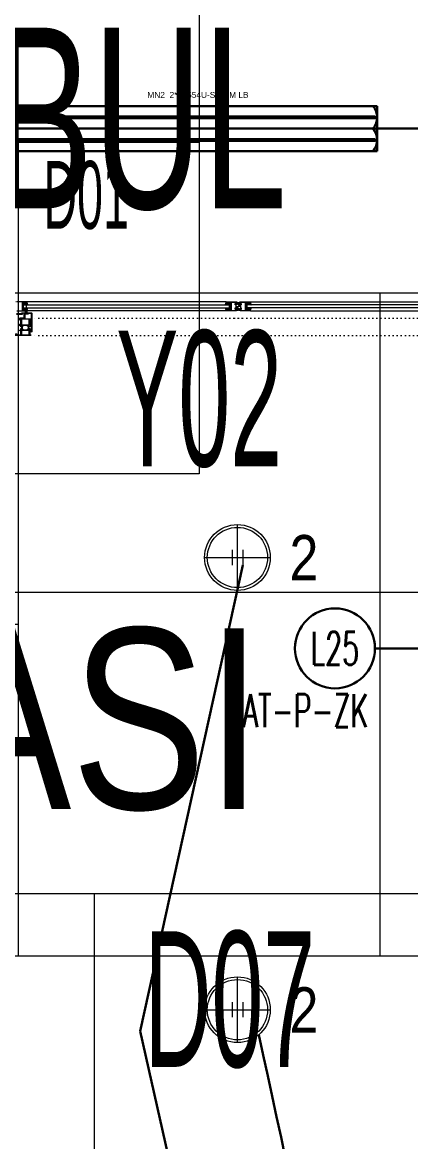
# Model space of a CAD drawing. Extents: x -9058 to 11890, y 0 to 7444.
# Drawn here: x 2313.7 to 2442.5, y 2947.4 to 3318.6 of the extents above; entities that cross this region are included whole.
import ezdxf
from ezdxf.enums import TextEntityAlignment as Align
from ezdxf.xclip import XClip

# ---------------------------------------------------------------- set-up
doc = ezdxf.new("R2010")
doc.units = 0
doc.header["$LTSCALE"] = 10
doc.header["$MEASUREMENT"] = 0
doc.header["$XCLIPFRAME"] = 0
doc.linetypes.add('DOT2', pattern=[0.125, 0, -0.125])
doc.linetypes.add('HIDDEN', pattern=[0.375, 0.25, -0.125])
doc.layers.get('0').update_dxf_attribs({"color": 9, "lineweight": 9})
for name, color, linetype, lineweight in [('06D', 9, 'Continuous', 9), ('10', 9, 'Continuous', 9), ('15', 9, 'Continuous', 9), ('20', 9, 'DOT2', 9), ('21_mahal200', 9, 'Continuous', 9), ('21_mahal200 @ 10 (1)', 9, 'Continuous', 9), ('21_mahal200 @ 10 (2)', 9, 'Continuous', 9), ('21_mahal200 @ 20', 9, 'Continuous', 9), ('31', 9, 'Continuous', 9), ('40A', 9, 'Continuous', 9), ('E-2x54 W SIVAÜSTÜ FLUORESAN YÜKSEK TAVAN ARMATÜRÜ', 7, 'Continuous', 30), ('E-KABLO', 7, 'Continuous', 30), ('E-LİNYE', 7, 'Continuous', 30)]:
    doc.layers.add(name, color=color, linetype=linetype, lineweight=lineweight)
doc.styles.add('Arial', font='arial.ttf', dxfattribs={"height": 2.5})
doc.styles.add('E-YAZI', font='txttw.shx')
doc.styles.add('MuuM_TEXT-STANDART', font='ARIALN.TTF')

# ---------------------------------------------------------------- blocks, each defined once
blk = doc.blocks.new('HHIMA10-DERECHA$0$JUHI08')
blk.add_lwpolyline([(27, 9.7, -0.414214), (26.8, 9.5), (26, 9.5), (26, 8.5), (27, 8.5), (26, 6), (26, 0), (23.5, -2.5), (22, -2.5), (21.5, -3), (21, -2.5), (20.5, -2.5), (20, -3), (19.5, -2.5), (19, -2.5), (18.5, -3), (18, -2.5), (17.5, -2.5), (17, -3), (16.5, -2.5), (14.3, -2.5, -0.377964), (11.7, -2.5), (7.5, -2.5), (7, -3), (6.5, -2.5), (2.5, -2.5), (0, 0), (0, 6), (-1, 8.5), (0, 8.5), (0, 9.5), (-0.8, 9.5, -0.414214), (-1, 9.7), (-1, 9.9, -0.339454), (0.1, 11.4), (7.1, 13.5, -1), (7.5, 12.1), (7.1, 12, 0.330788), (5, 9.2), (5, 7.5), (6.9, 5.6, -1), (6.2, 5), (5, 6.2), (5, 3.5), (6.9, 1.6, -1), (6.2, 1), (5, 2.2), (5, -1), (11.7, -1, 0.377964), (14.3, -1), (21, -1), (21, 2.2), (19.8, 1, -1), (19.1, 1.6), (21, 3.5), (21, 6.2), (19.8, 5, -1), (19.1, 5.6), (21, 7.5), (21, 9.2, 0.330788), (18.9, 12), (18.5, 12.1, -1), (18.9, 13.5), (25.9, 11.4, -0.339454), (27, 9.9)], format="xyb", close=True)
for points in [[(3.5, 8), (3.5, 11), (1.5, 10.5), (1.5, 8)], [(3.5, 3.8), (3.5, 6.8), (1.5, 6.8), (1.5, 3.8)], [(2.5, -0.5), (3.5, -0.5), (3.5, 2.5), (1.5, 2.5), (1.5, 0.5)], [(22.5, 11), (22.5, 8), (24.5, 8), (24.5, 10.5)], [(22.5, 6.8), (22.5, 3.8), (24.5, 3.8), (24.5, 6.8)], [(24.5, 0.5), (23.5, -0.5), (22.5, -0.5), (22.5, 2.5), (24.5, 2.5)]]:
    blk.add_lwpolyline(points, close=True)
blk = doc.blocks.new('AST55M13', base_point=(-120.6, -64.2))
at = {"linetype": 'Continuous'}
for points in [[(-120.6, -63.9), (-120.6, -24.599998), (-120.6, 14.700005, -0.414209), (-120.3, 15), (-115.899996, 15, -0.41421), (-115.6, 14.7), (-115.6, 12.699992, -0.41421), (-116.3, 12, -0.414214), (-116.6, 12.3), (-116.6, 13.1, 0.414214), (-117.1, 13.6), (-118.5, 13.6, 0.414214), (-119, 13.1), (-119, 6.399992, 0.414209), (-118.5, 5.9), (-117.099986, 5.9, 0.414205), (-116.6, 6.4), (-116.6, 7.20001, -0.414204), (-116.3, 7.5, -0.414214), (-115.6, 6.8), (-115.6, 3.7, -0.414214), (-116.1, 3.2), (-116.3, 3.2, -0.414214), (-116.6, 3.5), (-116.6, 4.2, 0.414214), (-116.9, 4.5), (-119, 4.5), (-119, -8.961104, 0.425432), (-117.96186, -9.960376), (-105.788552, -9.511013, 0.403077), (-105.5, -9.211232), (-105.5, -8, -0.414214), (-104.3, -6.8), (-103.392821, -6.8, -0.372826), (-102.403076, -7.657148, -0.456845), (-102.7, -8), (-104, -8, 0.414214), (-104.3, -8.3), (-104.3, -9.700012, 0.414202), (-104, -10), (-100.946604, -10), (-98.338437, -9.302068, -0.70008), (-97.584089, -10.379782), (-97.709916, -10.559482), (-99.43897, -12.27067, -0.607471), (-100.039661, -12.112259, 0.283637), (-100.258255, -11.885421), (-102.095283, -11.393179, 1.229391), (-102.4, -11.895399), (-102.4, -16.105016, 0.585524), (-101.943697, -16.361081), (-100.001669, -15.175658, -0.713652), (-99.56466, -15.537556), (-100.36784, -17.668029, -0.16709), (-100.492251, -17.818266), (-102.4, -18.982765), (-102.4, -30.217235), (-100.492251, -31.381734, -0.16709), (-100.36784, -31.531971), (-99.564658, -33.662449, -0.713657), (-100.001677, -34.024337), (-101.943707, -32.838913, 0.585511), (-102.4, -33.094985), (-102.4, -37.304601, 1.229391), (-102.095283, -37.806821), (-100.258255, -37.314579, 0.283637), (-100.039661, -37.087741, -0.607471), (-99.43897, -36.92933), (-97.709916, -38.640518), (-97.584089, -38.820218, -0.700084), (-98.338445, -39.89793), (-100.946604, -39.2), (-104.000005, -39.2, 0.414209), (-104.3, -39.5), (-104.3, -40.900004, 0.41421), (-104, -41.2), (-102.699997, -41.2, -0.456841), (-102.403076, -41.542851, -0.372826), (-103.39282, -42.4), (-104.3, -42.4, -0.414214), (-105.5, -41.2), (-105.5, -39.988768, 0.403083), (-105.788558, -39.688986), (-117.96186, -39.239624, 0.425432), (-119, -40.238896), (-119, -53.7), (-116.9, -53.7, 0.414214), (-116.6, -53.4), (-116.6, -52.69999, -0.414204), (-116.3, -52.4), (-116.09999, -52.4, -0.414208), (-115.6, -52.9), (-115.6, -56.000007, -0.414213), (-116.300007, -56.7, -0.414207), (-116.6, -56.4), (-116.6, -55.599986, 0.414205), (-117.1, -55.1), (-118.500008, -55.1, 0.414209), (-119, -55.6), (-119, -62.3, 0.414214), (-118.5, -62.8), (-117.1, -62.8, 0.414214), (-116.6, -62.3), (-116.6, -61.499993, -0.414207), (-116.3, -61.2, -0.414214), (-115.6, -61.9), (-115.6, -63.900008, -0.414206), (-115.9, -64.2), (-120.300006, -64.2, -0.414208), (-120.6, -63.9)], [(-99.249717, -12.903653), (-90.785616, -12.903653, 0.131652), (-90.285616, -12.769679), (-88.422218, -11.693846, -0.131652), (-88.272218, -11.653653), (-88.017666, -11.653653, -0.414214), (-87.717666, -11.953653), (-87.717666, -15.553653, -0.414214), (-88.017666, -15.853653), (-88.272218, -15.853653, -0.131646), (-88.422211, -15.813465), (-90.285616, -14.737628, 0.131652), (-90.785616, -14.603653), (-99.249717, -14.603653, 0.131652), (-99.749717, -14.737628), (-101.613115, -15.813461, -0.131646), (-101.763107, -15.853653), (-102.017666, -15.853653, -0.414205), (-102.317666, -15.553662), (-102.317666, -11.953653, -0.414205), (-102.017675, -11.653653), (-101.763115, -11.653653, -0.131652), (-101.613115, -11.693846), (-99.749717, -12.769679, 0.131652), (-99.249717, -12.903653)], [(-99.249717, -36.296347), (-90.785616, -36.296347, -0.131652), (-90.285616, -36.430321), (-88.422218, -37.506154, 0.131643), (-88.272229, -37.546347), (-88.017666, -37.546347, 0.414214), (-87.717666, -37.246347), (-87.717666, -33.646347, 0.414214), (-88.017666, -33.346347), (-88.272218, -33.346347, 0.131652), (-88.422218, -33.386539), (-90.285616, -34.462372, -0.131652), (-90.785616, -34.596347), (-99.249717, -34.596347, -0.131652), (-99.749717, -34.462372), (-101.613115, -33.386539, 0.131652), (-101.763115, -33.346347), (-102.017666, -33.346347, 0.414205), (-102.317666, -33.646338), (-102.317666, -37.246347, 0.414205), (-102.017675, -37.546347), (-101.763115, -37.546347, 0.131649), (-101.613118, -37.506156), (-99.749717, -36.430321, -0.131652), (-99.249717, -36.296347)], [(-85.3, -10), (-81.1, -10), (-76.9, -10), (-76.6, -10.3), (-76.3, -10), (-67.9, -10, 0.414205), (-67.6, -9.700009), (-67.6, -8.491608, -0.365977), (-67.35, -8.195804, 0.365977), (-67.1, -7.9), (-67.1, -6.8, 0.414195), (-67.399981, -6.5), (-68.3, -6.5, 0.36597), (-68.595803, -6.749993, -0.366034), (-68.89166, -7), (-69.3, -7, -0.414202), (-69.6, -6.700012), (-69.6, -6.5, -0.414214), (-68.1, -5), (-65.9, -5, -0.414207), (-65.6, -5.299994), (-65.6, -43.9, -0.414201), (-65.899987, -44.2), (-68.1, -44.2, -0.414214), (-69.6, -42.7), (-69.6, -42.5, -0.414207), (-69.300007, -42.2), (-68.891668, -42.2, -0.366034), (-68.595804, -42.45, 0.365977), (-68.3, -42.7), (-67.4, -42.7, 0.414206), (-67.1, -42.400008), (-67.1, -41.3, 0.365977), (-67.35, -41.004196, -0.365977), (-67.6, -40.708392), (-67.6, -39.5, 0.4142), (-67.899986, -39.2), (-76.3, -39.2), (-76.6, -38.9), (-76.9, -39.2), (-85.3, -39.2, 0.4142), (-85.6, -39.499986), (-85.6, -40.708392, -0.365977), (-85.85, -41.004196, 0.365977), (-86.1, -41.3), (-86.1, -42.4, 0.414199), (-85.800015, -42.7), (-84.9, -42.7, 0.365977), (-84.604196, -42.45, -0.366034), (-84.308332, -42.2), (-83.9, -42.2, -0.414214), (-83.6, -42.5), (-83.6, -42.7, -0.414214), (-85.1, -44.2), (-86.8, -44.2, -0.414214), (-87.6, -43.4), (-87.6, -42.7, 0.414205), (-87.899991, -42.4), (-88.10718, -42.4, -0.372825), (-89.096923, -41.542857, -0.45685), (-88.8, -41.2), (-87.9, -41.2, 0.414198), (-87.6, -40.900016), (-87.6, -39.5, 0.414214), (-87.9, -39.2), (-89.053396, -39.2), (-91.661555, -39.89793, -0.700084), (-92.415911, -38.820218), (-92.290084, -38.640518), (-90.56103, -36.92933, -0.607471), (-89.960339, -37.087741, 0.283637), (-89.741745, -37.314579), (-87.904717, -37.806821, 1.229391), (-87.6, -37.304601), (-87.6, -33.094984, 0.585516), (-88.056297, -32.838916), (-89.998323, -34.024337, -0.713656), (-90.435343, -33.66245), (-89.63216, -31.531971, -0.241095), (-89.507749, -31.381734), (-87.6, -30.217235), (-87.6, -18.982765), (-89.507749, -17.818266, -0.167084), (-89.632158, -17.668036), (-90.43534, -15.537556, -0.713656), (-89.998329, -15.17566), (-88.056303, -16.361081, 0.585518), (-87.6, -16.105021), (-87.6, -11.895399, 1.229391), (-87.904717, -11.393179), (-89.741745, -11.885421, 0.283637), (-89.960339, -12.112259, -0.607471), (-90.56103, -12.27067), (-92.290084, -10.559482), (-92.415911, -10.379782, -0.700084), (-91.661555, -9.30207), (-89.053396, -10), (-87.9, -10, 0.414206), (-87.6, -9.700008), (-87.6, -8.3, 0.414206), (-87.899992, -8), (-88.8, -8, -0.456844), (-89.096924, -7.657149, -0.372825), (-88.107186, -6.8), (-87.9, -6.8, 0.414214), (-87.6, -6.5), (-87.6, -5.800024, -0.414222), (-86.8, -5), (-85.1, -5, -0.414214), (-83.6, -6.5), (-83.6, -6.7, -0.414201), (-83.899987, -7), (-84.308332, -7, -0.366034), (-84.604196, -6.75, 0.365977), (-84.9, -6.5), (-85.8, -6.5, 0.414199), (-86.1, -6.799985), (-86.1, -7.9, 0.365977), (-85.85, -8.195804, -0.365977), (-85.6, -8.491608), (-85.6, -9.7, 0.414214), (-85.3, -10)]]:
    blk.add_lwpolyline(points, format="xyb", close=True, dxfattribs=at)
for points in [[(-119, -24.6), (-119, -37.6), (-104.1, -37.6), (-104.1, -11.6), (-119, -11.6), (-119, -24.6)], [(-76.55, -11.6), (-85.9, -11.6), (-85.9, -37.6), (-67.2, -37.6), (-67.2, -11.6), (-76.55, -11.6)]]:
    blk.add_lwpolyline(points, close=True, dxfattribs=at)
blk = doc.blocks.new('p-kayar kapı tek kanat')
for p, q in [((-275.07, -15.26), (-274.98, -14.63)), ((-274.76, -14.63), (-274.65, -15.26)), ((-274.65, -15.26), (-275.07, -15.26))]:
    blk.add_line(p, q)
at = {"linetype": 'Continuous', "flags": 128}
blk.add_lwpolyline([(-272.86, -13.1), (-274.21, -13.1), (-274.21, -14.65), (-273.31, -14.65)], dxfattribs=at)
blk.add_lwpolyline([(-273.31, -14.8), (-274.66, -14.8), (-274.66, -14.65), (-274.41, -14.65), (-274.41, -14.52), (-275.31, -14.52), (-275.31, -14.65), (-275.06, -14.65), (-275.06, -14.8), (-276.51, -14.8, -0.414214), (-276.81, -14.5), (-276.81, -13.6), (-276.76, -13.55), (-276.81, -13.5), (-276.81, -10.65), (-276.76, -10.6), (-276.81, -10.55), (-276.81, -8.8), (-276.73, -8.48, -0.344151), (-276.63, -8.4), (-276.61, -8.4), (-276.61, -14.5, 0.414214), (-276.51, -14.6), (-275.51, -14.6), (-275.51, -14.4, -0.414214), (-275.41, -14.3), (-274.41, -14.3), (-274.41, -12.8), (-274.21, -12.8), (-274.21, -12.9), (-272.51, -12.9)], format="xyb", dxfattribs=at)
for points in [[(-274.53, -14.52), (-274.53, -14.63), (-275.19, -14.63), (-275.19, -14.52)], [(-345.12, -16.81), (-345.05, -16.78), (-344.97, -16.75), (-344.92, -16.7), (-344.89, -16.66), (-344.9, -16.61), (-345.35, -16.26), (-345.35, -15.9), (-345.66, -15.9), (-345.66, -16.26), (-345.86, -16.26), (-345.86, -16.08), (-345.88, -16.07), (-345.92, -16.08), (-346.11, -16.27), (-346.11, -17.52), (-345.92, -17.72), (-345.88, -17.73), (-345.86, -17.72), (-345.86, -17.54), (-345.66, -17.54), (-345.66, -17.84), (-345.35, -17.84), (-345.31, -17.62), (-345.31, -17.46), (-345.45, -17.44), (-345.59, -17.38), (-345.66, -17.34), (-345.73, -17.25), (-345.8, -17.15), (-345.81, -17.09), (-345.8, -16.99), (-345.77, -16.94), (-345.72, -16.91), (-345.43, -16.88), (-345.22, -16.84)], [(-345.45, -16.96), (-345.51, -16.99), (-345.59, -17.02), (-345.65, -17.07), (-345.67, -17.11), (-345.67, -17.16), (-345.21, -17.51), (-345.21, -17.87), (-344.9, -17.87), (-344.9, -17.51), (-344.7, -17.51), (-344.7, -17.7), (-344.69, -17.7), (-344.64, -17.7), (-344.45, -17.5), (-344.45, -16.25), (-344.64, -16.05), (-344.69, -16.05), (-344.7, -16.05), (-344.7, -16.23), (-344.9, -16.23), (-344.9, -15.93), (-345.21, -15.93), (-345.25, -16.15), (-345.25, -16.31), (-345.12, -16.34), (-344.97, -16.39), (-344.91, -16.43), (-344.83, -16.52), (-344.76, -16.62), (-344.75, -16.69), (-344.76, -16.79), (-344.79, -16.84), (-344.85, -16.86), (-345.13, -16.89), (-345.34, -16.93)]]:
    blk.add_lwpolyline(points, close=True)
at = {"ltscale": 1000}
for points in [[(-271.71, -14.3), (-273.63, -14.3, 1), (-273.63, -14.45), (-271.71, -14.45, -0.085164)], [(-273.41, -15.4), (-275.11, -15.4), (-275.11, -15.6, 0.414214), (-275.01, -15.7), (-274.91, -15.7), (-274.91, -15.6, -0.414214), (-274.86, -15.55), (-274.41, -15.55), (-274.41, -15.6, 0.414214), (-274.31, -15.7), (-274.21, -15.7), (-274.21, -15.6, -0.414214), (-274.16, -15.55), (-273.76, -15.55, -0.414214), (-273.71, -15.6), (-273.71, -18.2, -0.414214), (-273.76, -18.25), (-274.16, -18.25, -0.414214), (-274.21, -18.2), (-274.21, -18.1), (-274.31, -18.1, 0.414214), (-274.41, -18.2), (-274.41, -18.25), (-274.86, -18.25, -0.414214), (-274.91, -18.2), (-274.91, -18.1), (-275.01, -18.1, 0.414214), (-275.11, -18.2), (-275.11, -18.4), (-271.71, -18.4, 0.414214)]]:
    blk.add_lwpolyline(points, format="xyb", dxfattribs=at)
for points in [[(-347.93, -15.55), (-348.33, -15.55, 0.414214), (-348.38, -15.6), (-348.38, -15.7), (-348.48, -15.7, -0.414214), (-348.58, -15.6), (-348.58, -15.55), (-349.03, -15.55, 0.414214), (-349.08, -15.6), (-349.08, -15.7), (-349.18, -15.7, -0.414214), (-349.28, -15.6), (-349.28, -15.4), (-345.87, -15.4, -0.365977), (-345.28, -15.9), (-345.68, -15.9), (-345.68, -16.18, -0.414214), (-345.73, -16.22), (-345.78, -16.22, -0.414214), (-345.83, -16.18), (-345.83, -16.05), (-346.13, -16.05), (-346.13, -16.35, -0.414214), (-346.18, -16.4), (-346.23, -16.4, -0.414214), (-346.28, -16.35), (-346.28, -16.21), (-346.25, -16.18), (-346.28, -16.15), (-346.28, -16, -0.414214), (-346.18, -15.9), (-345.88, -15.9, 0.414214), (-345.83, -15.85, -0.414214), (-345.73, -15.75), (-345.69, -15.75, 0.760399), (-345.67, -15.66, 0.136106), (-345.87, -15.6), (-347.53, -15.6, 0.414214), (-347.63, -15.7), (-347.63, -18.1, 0.414214), (-347.53, -18.2), (-345.87, -18.2, 0.136106), (-345.67, -18.14, 0.760399), (-345.69, -18.05), (-345.73, -18.05, -0.414214), (-345.83, -17.95, 0.414214), (-345.88, -17.9), (-346.18, -17.9, -0.414214), (-346.28, -17.8), (-346.28, -17.45, -0.414214), (-346.23, -17.4), (-346.18, -17.4, -0.414214), (-346.13, -17.45), (-346.13, -17.75), (-345.83, -17.75), (-345.83, -17.62, -0.414214), (-345.78, -17.58), (-345.73, -17.58, -0.414214), (-345.68, -17.62), (-345.68, -17.9), (-345.28, -17.9, -0.365977), (-345.87, -18.4), (-349.28, -18.4), (-349.28, -18.2, -0.414214), (-349.18, -18.1), (-349.08, -18.1), (-349.08, -18.2, 0.414214), (-349.03, -18.25), (-348.58, -18.25), (-348.58, -18.2, -0.414214), (-348.48, -18.1), (-348.38, -18.1), (-348.38, -18.2, 0.414214), (-348.33, -18.25), (-347.93, -18.25, 0.414214), (-347.88, -18.2), (-347.88, -15.6, 0.414214)], [(-342.63, -18.25), (-342.23, -18.25, 0.414214), (-342.18, -18.2), (-342.18, -18.1), (-342.08, -18.1, -0.414214), (-341.98, -18.2), (-341.98, -18.25), (-341.53, -18.25, 0.414214), (-341.48, -18.2), (-341.48, -18.1), (-341.38, -18.1, -0.414214), (-341.28, -18.2), (-341.28, -18.4), (-344.69, -18.4, -0.365977), (-345.28, -17.9), (-344.88, -17.9), (-344.88, -17.62, -0.414214), (-344.83, -17.58), (-344.78, -17.58, -0.414214), (-344.73, -17.62), (-344.73, -17.75), (-344.43, -17.75), (-344.43, -17.45, -0.414214), (-344.38, -17.4), (-344.33, -17.4, -0.414214), (-344.28, -17.45), (-344.28, -17.6), (-344.31, -17.62), (-344.28, -17.65), (-344.28, -17.8, -0.414214), (-344.38, -17.9), (-344.68, -17.9, 0.414214), (-344.73, -17.95, -0.414214), (-344.83, -18.05), (-344.87, -18.05, 0.760399), (-344.9, -18.14, 0.136106), (-344.69, -18.2), (-343.03, -18.2, 0.414214), (-342.93, -18.1), (-342.93, -15.7, 0.414214), (-343.03, -15.6), (-344.69, -15.6, 0.136106), (-344.9, -15.66, 0.760399), (-344.87, -15.75), (-344.83, -15.75, -0.414214), (-344.73, -15.85, 0.414214), (-344.68, -15.9), (-344.38, -15.9, -0.414214), (-344.28, -16), (-344.28, -16.35, -0.414214), (-344.33, -16.4), (-344.38, -16.4, -0.414214), (-344.43, -16.35), (-344.43, -16.05), (-344.73, -16.05), (-344.73, -16.18, -0.414214), (-344.78, -16.22), (-344.83, -16.22, -0.414214), (-344.88, -16.18), (-344.88, -15.9), (-345.28, -15.9, -0.365977), (-344.69, -15.4), (-341.28, -15.4), (-341.28, -15.6, -0.414214), (-341.38, -15.7), (-341.48, -15.7), (-341.48, -15.6, 0.414214), (-341.53, -15.55), (-341.98, -15.55), (-341.98, -15.6, -0.414214), (-342.08, -15.7), (-342.18, -15.7), (-342.18, -15.6, 0.414214), (-342.23, -15.55), (-342.63, -15.55, 0.414214), (-342.68, -15.6), (-342.68, -18.2, 0.414214)]]:
    blk.add_lwpolyline(points, format="xyb", close=True, dxfattribs=at)
at = {"layer": '06D'}
for p, q in [((-349.28, -18.4), (-409.25, -18.4)), ((-349.28, -15.4), (-409.19, -15.4)), ((-341.28, -15.4), (-281.38, -15.4)), ((-341.28, -18.4), (-281.31, -18.4)), ((-281.38, -15.4), (-275.11, -15.4)), ((-281.31, -18.4), (-275.11, -18.4))]:
    blk.add_line(p, q, dxfattribs=at)
at = {"layer": '15'}
for p, q in [((-408.91, -16.39), (-348.17, -16.39)), ((-408.63, -17.39), (-348.17, -17.39)), ((-348.17, -16.39), (-348.17, -17.39)), ((-342.39, -16.39), (-342.39, -17.39)), ((-281.65, -16.39), (-342.39, -16.39)), ((-281.94, -17.39), (-342.39, -17.39)), ((-274.02, -17.39), (-281.94, -17.39)), ((-274.02, -16.39), (-281.65, -16.39)), ((-274.02, -16.39), (-274.02, -17.39))]:
    blk.add_line(p, q, dxfattribs=at)
at = {"layer": '20'}
for points in [[(-344.01, -7.3), (-414, -7.3)], [(-346.56, -7.3), (-276.57, -7.3)], [(-344.02, -13), (-414, -13)], [(-346.55, -13), (-276.57, -13)]]:
    blk.add_lwpolyline(points, dxfattribs=at)
at = {"layer": '20', "linetype": 'HIDDEN'}
blk.add_lwpolyline([(-275.01, -15.4), (-275.01, -18.4), (-133.05, -18.4), (-133.05, -15.4)], close=True, dxfattribs=at)
at = {"color": 4, "linetype": 'Continuous'}
ref = blk.add_blockref('AST55M13', (-278.56, -7.3), dxfattribs=dict(at, xscale=0.1, yscale=0.1, zscale=0.1, rotation=270))
XClip(ref).set_block_clipping_path([(-624.6563391438, -44.2), (-7.4508095327, 314.4518114409)])
at = {"ltscale": 1000, "extrusion": (0, 0, -1), "yscale": 0.1, "zscale": -0.1}
for p, xscale, rotation in [((348.18, -15.6), 0.1, 270), ((342.38, -15.6), -0.1, 90)]:
    blk.add_blockref('HHIMA10-DERECHA$0$JUHI08', p, dxfattribs=dict(at, xscale=xscale, rotation=rotation))
at = {"extrusion": (0, 0, -1), "xscale": -0.1, "yscale": 0.1, "zscale": -0.1, "rotation": 270}
blk.add_blockref('HHIMA10-DERECHA$0$JUHI08', (274.01, -18.2), dxfattribs=at)
blk = doc.blocks.new('0a_roomno2')
blk.add_lwpolyline([(30, -16), (0, -16), (0, 0), (30, 0)], close=True)
for points in [[(0, 0), (30, 0)], [(0, -5), (30, -5)], [(12, -5), (12, -16)], [(18, -5), (18, -16)], [(24, -5), (24, -16)], [(12, -10.5), (0, -10.5)]]:
    blk.add_lwpolyline(points)
at = {"layer": '40A'}
blk.add_lwpolyline([(0, 0), (30, 0)], dxfattribs=at)
at = {"style": 'MuuM_TEXT-STANDART', "width": 0.6}
blk.add_text('H:', height=2.25, dxfattribs=at).set_placement((0.525, -12.962), align=Align.MIDDLE_LEFT)
at = {"style": 'Arial'}
blk.add_attdef('ODANO', (0, 1.505), '', height=3, dxfattribs=at)
blk.add_attdef('MEKANADI', text='', height=3, dxfattribs=at).set_placement((0.525, -4.75), align=Align.BOTTOM_LEFT)
at = {"style": 'MuuM_TEXT-STANDART', "width": 0.6}
for tag, p in [('YER01', (15, -7)), ('TAVAN01', (20.625, -7)), ('DUVAR01', (26.25, -7)), ('YER02', (15, -10.375)), ('TAVAN02', (20.625, -10.375)), ('DUVAR02', (26.25, -10.375)), ('YER03', (15, -13.75)), ('TAVAN03', (20.625, -13.75)), ('DUVAR03', (26.25, -13.75))]:
    blk.add_attdef(tag, text='', height=2.25, dxfattribs=at).set_placement(p, align=Align.MIDDLE_CENTER)
at = {"style": 'MuuM_TEXT-STANDART'}
blk.add_attdef('M2', text='', height=2.25, dxfattribs=at).set_placement((1.323, -7.805), align=Align.MIDDLE_LEFT)
at = {"style": 'MuuM_TEXT-STANDART', "width": 0.6}
blk.add_attdef('TEMIZTAVANYUKSEKLIGI', text='', height=2.25, dxfattribs=at).set_placement((2.7, -13.162), align=Align.MIDDLE_LEFT)
blk = doc.blocks.new('*U626')
at = {"layer": '21_mahal200 @ 10 (1)'}
ref = blk.add_blockref('0a_roomno2', (2072.35, 3328.89), dxfattribs=dict(at, xscale=10, yscale=10, zscale=10))
ref.add_attrib('ODANO', ' PRS-ZK-09', (2072.35, 3346.44), dxfattribs={"layer": '0', "height": 30, "style": 'Arial'})
ref.add_attrib('MEKANADI', 'ARAÇ KABUL', dxfattribs={"layer": '0', "height": 30, "style": 'Arial', "width": 0.6}).set_placement((2077.6, 3283.89), align=Align.BOTTOM_LEFT)
ref.add_attrib('M2', '##### m2', dxfattribs={"layer": '0', "height": 22.5, "style": 'MuuM_TEXT-STANDART', "width": 0.6}).set_placement((2077.6, 3255.76), align=Align.MIDDLE_LEFT)
ref.add_attrib('TEMIZTAVANYUKSEKLIGI', '4.50 m', dxfattribs={"layer": '0', "height": 22.5, "style": 'MuuM_TEXT-STANDART', "width": 0.6}).set_placement((2099.35, 3199.77), align=Align.MIDDLE_LEFT)
ref.add_attrib('YER01', 'Y02', dxfattribs={"layer": '0', "height": 22.5, "style": 'MuuM_TEXT-STANDART', "width": 0.6}).set_placement((2222.35, 3261.39), align=Align.MIDDLE_CENTER)
ref.add_attrib('TAVAN01', 'T09', dxfattribs={"layer": '0', "height": 22.5, "style": 'MuuM_TEXT-STANDART', "width": 0.6}).set_placement((2278.6, 3261.39), align=Align.MIDDLE_CENTER)
ref.add_attrib('DUVAR01', 'D01', dxfattribs={"layer": '0', "height": 22.5, "style": 'MuuM_TEXT-STANDART', "width": 0.6}).set_placement((2334.85, 3261.39), align=Align.MIDDLE_CENTER)
at = {"layer": '21_mahal200 @ 10 (2)'}
ref = blk.add_blockref('0a_roomno2', (2072.35, 3328.89), dxfattribs=dict(at, xscale=10, yscale=10, zscale=10))
ref.add_attrib('ODANO', ' PRS-ZK-09', (2072.35, 3346.44), dxfattribs={"layer": '0', "height": 30, "style": 'Arial'})
ref.add_attrib('MEKANADI', 'ARAÇ KABUL', dxfattribs={"layer": '0', "height": 30, "style": 'Arial', "width": 0.6}).set_placement((2077.6, 3283.89), align=Align.BOTTOM_LEFT)
ref.add_attrib('M2', '##### m2', dxfattribs={"layer": '0', "height": 22.5, "style": 'MuuM_TEXT-STANDART', "width": 0.6}).set_placement((2077.6, 3255.76), align=Align.MIDDLE_LEFT)
ref.add_attrib('TEMIZTAVANYUKSEKLIGI', '4.50 m', dxfattribs={"layer": '0', "height": 22.5, "style": 'MuuM_TEXT-STANDART', "width": 0.6}).set_placement((2099.35, 3199.77), align=Align.MIDDLE_LEFT)
ref.add_attrib('YER01', 'Y02', dxfattribs={"layer": '0', "height": 22.5, "style": 'MuuM_TEXT-STANDART', "width": 0.6}).set_placement((2222.35, 3261.39), align=Align.MIDDLE_CENTER)
ref.add_attrib('TAVAN01', 'T09', dxfattribs={"layer": '0', "height": 22.5, "style": 'MuuM_TEXT-STANDART', "width": 0.6}).set_placement((2278.6, 3261.39), align=Align.MIDDLE_CENTER)
ref.add_attrib('DUVAR01', 'D01', dxfattribs={"layer": '0', "height": 22.5, "style": 'MuuM_TEXT-STANDART', "width": 0.6}).set_placement((2334.85, 3261.39), align=Align.MIDDLE_CENTER)
at = {"layer": '21_mahal200 @ 20'}
ref = blk.add_blockref('0a_roomno2', (2072.35, 3328.89), dxfattribs=dict(at, xscale=20, yscale=20, zscale=20))
ref.add_attrib('MEKANADI', 'ARAÇ KABUL', dxfattribs={"layer": '0', "height": 60, "style": 'Arial', "width": 0.6}).set_placement((2082.85, 3238.89), align=Align.BOTTOM_LEFT)
ref.add_attrib('YER01', 'Y02', dxfattribs={"layer": '0', "height": 45, "style": 'MuuM_TEXT-STANDART', "width": 0.6}).set_placement((2372.35, 3193.89), align=Align.MIDDLE_CENTER)
blk = doc.blocks.new('*U641')
at = {"layer": '21_mahal200 @ 20'}
ref = blk.add_blockref('0a_roomno2', (1857.47, 3129.66), dxfattribs=dict(at, xscale=20, yscale=20, zscale=20))
ref.add_attrib('MEKANADI', 'SER.DAN.ODASI', dxfattribs={"layer": '0', "height": 60, "style": 'Arial', "width": 0.8}).set_placement((1867.97, 3039.66), align=Align.BOTTOM_LEFT)
ref.add_attrib('DUVAR01', 'D07', dxfattribs={"layer": '0', "height": 45, "style": 'MuuM_TEXT-STANDART', "width": 0.6}).set_placement((2382.47, 2994.66), align=Align.MIDDLE_CENTER)
blk = doc.blocks.new('1 50 2x54 W SIVAÜSTÜ FLUORESAN YÜKSEK TAVAN ARMATÜRÜ')
at = {"layer": 'E-2x54 W SIVAÜSTÜ FLUORESAN YÜKSEK TAVAN ARMATÜRÜ', "color": 4}
for p, q in [((-60.4, 7.5), (60.4, 7.5)), ((-60.4, 7.5), (-60.4, -7.5)), ((60.4, 7.5), (60.4, 0)), ((-60, 0), (-7.5, 0)), ((7.5, 0), (60, 0)), ((60.4, 0), (60.4, -7.5)), ((-60.4, -7.5), (60.4, -7.5))]:
    blk.add_line(p, q, dxfattribs=at)
at = {"layer": 'E-2x54 W SIVAÜSTÜ FLUORESAN YÜKSEK TAVAN ARMATÜRÜ', "color": 7}
for p, q in [((-59.64, 4), (59.66, 4)), ((-60.4, 0), (60.4, 0)), ((-59.58, 3.5), (59.72, 3.5)), ((-59.64, -3.5), (59.66, -3.5)), ((-59.58, -4), (59.72, -4))]:
    blk.add_line(p, q, dxfattribs=at)
for centre in [(-59.62, 3.81), (-59.62, 3.66), (59.68, 3.81), (59.68, 3.66), (-59.62, -3.69), (59.68, -3.69), (-59.62, -3.84), (59.68, -3.84)]:
    blk.add_circle(centre, 0.0548, dxfattribs=at)
for centre, radius, start, end in [((-54.33, 3.75), 6.07, 141.86, 218.14), ((54.33, 3.75), 6.07, 321.86, 38.14), ((-59.56, 3.76), 0.258, 106.8674, 266.7612), ((-59.66, 3.75), 0.26, 289.2244, 84.4042), ((59.74, 3.76), 0.258, 106.8674, 266.7612), ((59.64, 3.75), 0.26, 289.2244, 84.4042), ((-54.33, -3.75), 6.07, 141.86, 218.14), ((-59.56, -3.74), 0.258, 106.8674, 266.7612), ((-59.66, -3.75), 0.26, 289.2244, 84.4042), ((54.33, -3.75), 6.07, 321.86, 38.14), ((59.74, -3.74), 0.258, 106.8674, 266.7612), ((59.64, -3.75), 0.26, 289.2244, 84.4042)]:
    blk.add_arc(centre, radius, start, end, dxfattribs=at)
at = {"layer": 'E-2x54 W SIVAÜSTÜ FLUORESAN YÜKSEK TAVAN ARMATÜRÜ', "color": 7, "style": 'Arial'}
blk.add_text('MN2  2*TL554U-SP/CM LB', height=1.9754, dxfattribs=at).set_placement((-15.8, 10.2))
blk = doc.blocks.new('0_downlight')
for p, q in [((0, -10.9), (0, 10.9)), ((-10.9, 0), (10.9, 0)), ((-1.75, 2.5), (-1.75, -2.5)), ((-1.75, 0), (1.75, 0)), ((1.75, 2.5), (1.75, -2.5))]:
    blk.add_line(p, q)
for radius in [10.9, 10]:
    blk.add_circle((0, 0), radius)

msp = doc.modelspace()

# ---------------------------------------------------------------- linework, layer by layer
at = {"layer": 'E-KABLO', "color": 6}
for p, q in [((2430.08, 3283.37), (2478.7, 3283.37)), ((2386.81, 3138.62), (2352.76, 2984.04)), ((2352.76, 2984.04), (2385.06, 2841.12))]:
    msp.add_line(p, q, dxfattribs=at)
msp.add_spline([(2391.56, 2699.87), (2410.93, 2768.11), (2392.12, 2982.82)], degree=3, dxfattribs=at)
at = {"layer": 'E-LİNYE', "color": 7, "linetype": 'Continuous'}
msp.add_line((2430.67, 3110.96), (2467.02, 3110.96), dxfattribs=at)
msp.add_circle((2417.41, 3110.96), 13.26, dxfattribs=at)

# ---------------------------------------------------------------- block references
at = {"layer": '10', "rotation": 180}
msp.add_blockref('p-kayar kapı tek kanat', (2040.06, 3207.49), dxfattribs=at)
at = {"layer": '21_mahal200', "color": 6}
for name in ['*U626', '*U641']:
    msp.add_blockref(name, (0, 0), dxfattribs=at)
at = {"layer": '31'}
ref = msp.add_blockref('0_downlight', (2385.06, 3141.12), dxfattribs=at)
ref.add_attrib('AYDINLATMA', '2', (2402.35, 3133.55), dxfattribs={"layer": '0', "height": 15, "style": 'MuuM_TEXT-STANDART'})
ref = msp.add_blockref('0_downlight', (2385.06, 2991.12), dxfattribs=at)
ref.add_attrib('AYDINLATMA', '2', (2402.35, 2983.55), dxfattribs={"layer": '0', "height": 15, "style": 'MuuM_TEXT-STANDART'})
at = {"layer": 'E-2x54 W SIVAÜSTÜ FLUORESAN YÜKSEK TAVAN ARMATÜRÜ', "color": 6}
msp.add_blockref('1 50 2x54 W SIVAÜSTÜ FLUORESAN YÜKSEK TAVAN ARMATÜRÜ', (2370.97, 3283.37), dxfattribs=at)

# ---------------------------------------------------------------- texts
at = {"layer": 'E-LİNYE', "color": 3, "linetype": 'Continuous', "style": 'E-YAZI', "width": 0.6}
msp.add_text('L25', height=10.938, dxfattribs=at).set_placement((2417.41, 3110.96), align=Align.MIDDLE_CENTER)
msp.add_text('AT-P-ZK', height=10.938, dxfattribs=at).set_placement((2386.84, 3084.88))

doc.saveas('drawing.dxf')
